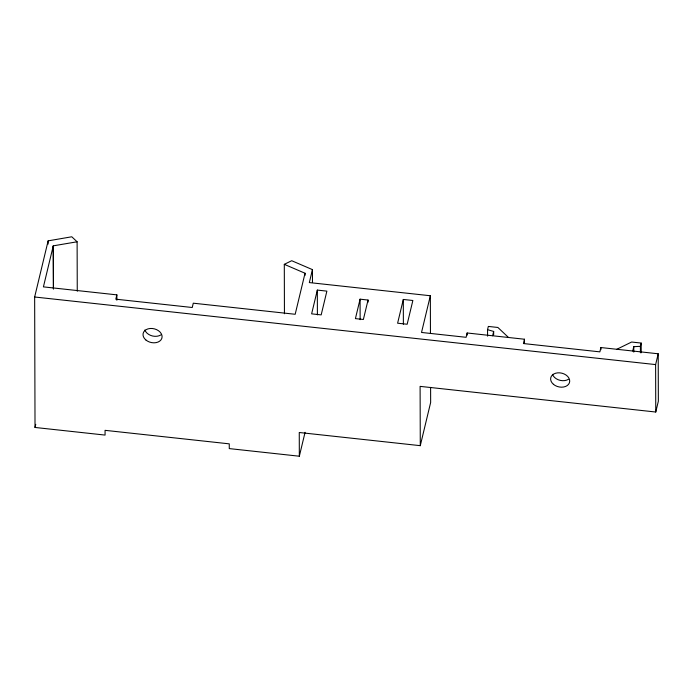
<?xml version="1.0" encoding="UTF-8"?>
<svg xmlns="http://www.w3.org/2000/svg" width="693" height="693" viewBox="0 0 693 693"><rect width="100%" height="100%" fill="white"/><g stroke="black" fill="none" stroke-linecap="round" stroke-linejoin="round"><path stroke-width="1.04" d="M305.076 432.311L299.333 456.219L229.27 448.596L229.262 443.849L105.067 430.336L105.076 435.083L35.022 427.46L34.65 297.002L48.129 240.852L71.786 236.781L77.114 241.788L77.261 291.225M35.022 427.46L35.767 424.333M77.114 241.788L53.266 245.842L43.416 286.876L116.857 294.863L115.818 299.185L192.247 307.501L193.278 303.188L295.183 314.276L305.033 273.241L284.303 264.336L284.442 313.764M284.303 264.336L291.71 260.715L312.439 269.62L309.329 282.579L430.344 295.746L430.448 333.48M317.325 290.09L311.625 313.851L321.18 314.891L326.879 291.129L317.325 290.09L317.403 314.891M360.083 299.177L355.414 318.615L363.375 319.482L368.044 300.043L360.083 299.177L360.135 319.664M403.309 299.454L397.609 323.207L407.163 324.246L412.863 300.493L403.309 299.454L403.378 324.246M430.344 295.746L421.526 332.458L466.112 337.309L467.143 332.986L524.471 339.232L524.48 343.537M299.333 456.219L299.263 432.501L420.279 445.668L430.648 402.477L430.604 387.387M487.569 336.14L487.551 329.669L488.331 326.429L497.877 327.468L508.541 337.5M492.619 335.767L493.659 331.445L487.551 329.669M524.471 339.232L523.432 343.546L599.861 351.862L600.892 347.548L658.211 353.785L658.35 401.221L655.76 412.023L420.105 386.373L420.279 445.668M632.744 351.013L633.774 346.691L640.401 346.309L641.181 343.07L631.626 342.03L616.813 349.281M655.76 412.023L655.621 364.587L658.211 353.785M34.65 297.002L655.621 364.587M53.456 288.825L53.266 245.842L53.396 288.972M641.181 343.07L641.207 352.772M640.401 346.309L640.427 352.78M633.774 346.691L633.792 352.087M600.892 347.548L600.9 349.705M493.659 331.445L493.667 334.676M467.143 332.986L467.151 335.143M368.044 300.043L368.044 302.2M312.439 269.62L312.482 282.553M305.033 273.241L305.041 275.39M116.857 294.863L116.866 300.242M48.129 240.852L48.138 244.083M568.485 379.279A9.676 7.025 13.5 0 1 552.494 374.35M160.871 334.918A9.676 7.025 13.5 0 1 144.88 329.989M553.421 384.294A9.676 7.025 13.5 0 0 569.395 382.839A9.676 7.025 13.5 0 0 557.666 372.851A9.676 7.025 13.5 0 0 553.421 384.294M145.807 339.925A9.676 7.025 13.5 0 0 161.781 338.479A9.676 7.025 13.5 0 0 150.06 328.491A9.676 7.025 13.5 0 0 145.807 339.925"/></g></svg>
